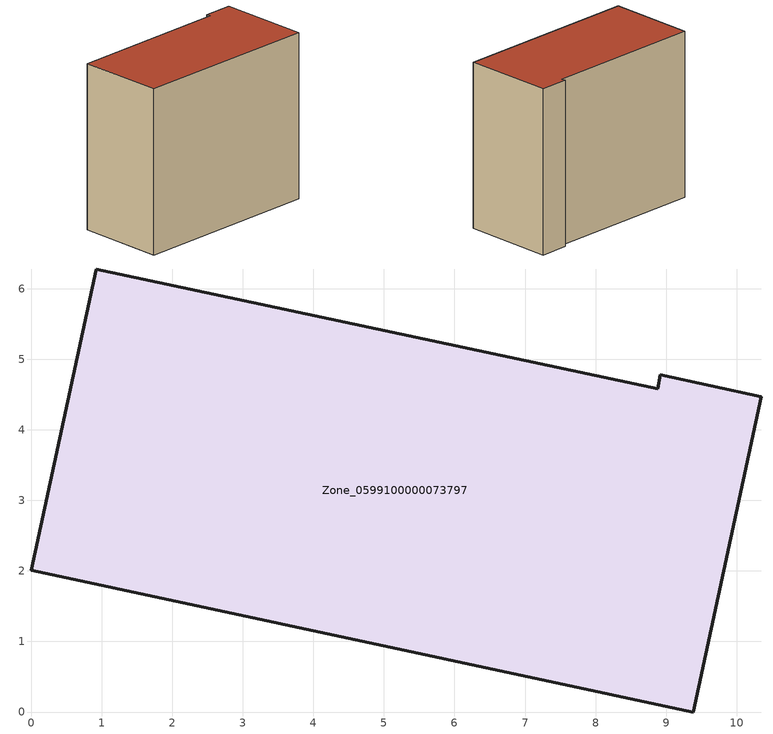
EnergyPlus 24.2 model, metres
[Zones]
Zone_0599100000073797
 floor ground (C_G): 9.39,0 0,2.01 0.92,6.28 8.88,4.58 8.92,4.78 10.35,4.47 z0
 wall outside (C_F): 8.92,4.78 8.88,4.58 0.92,6.28 0,2.01 9.39,0 10.35,4.47 8.92,4.78 z0:8.4
 roof outside (C_R): 9.39,0 10.35,4.47 8.92,4.78 8.88,4.58 0.92,6.28 0,2.01 z8.4
[BUILDING]
Pand.0599100000073797: North Axis=0; Terrain=City; Loads Convergence Tolerance Value=0.04; Temperature Convergence Tolerance Value=0.4; Solar Distribution=FullExterior; Maximum Number of Warmup Days=25; Minimum Number of Warmup Days=1
[Site:Location]
Rotterdam.The.Hague.AP_ZH_NLD Design_Conditions: Latitude=51.96; Longitude=4.45; Time Zone=1; Elevation=-4.5
[SITE:GROUNDTEMPERATURE:BUILDINGSURFACE]
18, 18, 18, 18, 18, 18, 18, 18, 18, 18, 18, 18
[MATERIAL] Thermal Absorptance=0.9; Solar Absorptance=0.7; Visible Absorptance=0.7
Name | Roughness | Thickness | Conductivity | Density | Specific Heat
G.TI.1975-1991 | MediumSmooth | 0.15 | 0.288461 | 540 | 1210
F.TI.1975-1991 | Rough | 0.3 | 0.230769 | 1920 | 840
R.TI.1975-1991 | MediumRough | 0.2 | 0.153846 | 1500 | 1000
[CONSTRUCTION]
C_G: G.TI.1975-1991
C_F: F.TI.1975-1991
C_R: R.TI.1975-1991
[ZONE]
Zone_0599100000073797: Type=1; Multiplier=1; Ceiling Height=Autocalculate; Volume=Autocalculate; Floor Area=autocalculate; Part of Total Floor Area=Yes
[ZONEINFILTRATION:DESIGNFLOWRATE]
Infil_Zone_0599100000073797: Zone or ZoneList or Space or SpaceList=Zone_0599100000073797; Schedule=AlwaysOn; Design Flow Rate Calculation Method=Flow/Area; Flow Rate per Floor Area=0.003; Constant Term Coefficient=1; Temperature Term Coefficient=0; Velocity Term Coefficient=0; Velocity Squared Term Coefficient=0
[HVACTEMPLATE:ZONE:IDEALLOADSAIRSYSTEM]
Zone_0599100000073797: Maximum Heating Supply Air Temperature=50; Minimum Cooling Supply Air Temperature=13; Maximum Heating Supply Air Humidity Ratio=0.0156; Minimum Cooling Supply Air Humidity Ratio=0.0077; Heating Limit=NoLimit; Cooling Limit=NoLimit; Dehumidification Control Type=ConstantSensibleHeatRatio; Cooling Sensible Heat Ratio=0.7; Dehumidification Setpoint=60; Humidification Control Type=None; Humidification Setpoint=30; Outdoor Air Method=None; Outdoor Air Flow Rate per Person=0.00944; Outdoor Air Flow Rate per Zone Floor Area=0; Outdoor Air Flow Rate per Zone=0; Demand Controlled Ventilation Type=None; Outdoor Air Economizer Type=NoEconomizer; Heat Recovery Type=None; Sensible Heat Recovery Effectiveness=0.7; Latent Heat Recovery Effectiveness=0.65
[ZONECONTROL:THERMOSTAT]
ThermostatControl_Zone_0599100000073797: Zone or ZoneList=Zone_0599100000073797; Control Type Schedule=DualSetpointControlType; Control 1=Thermostat_Zone_0599100000073797; Temperature Difference Between Cutout And Setpoint=0
[THERMOSTATSETPOINT:DUALSETPOINT]
Thermostat_Zone_0599100000073797: Heating Setpoint Temperature Schedule=HeatingSetpoint_Zone_0599100000073797; Cooling Setpoint Temperature Schedule=CoolingSetpoint_Zone_0599100000073797
[SCHEDULE:COMPACT]
HeatingSetpoint_Zone_0599100000073797: Through: 12/31, For: AllDays, Until: 24:00, 21
CoolingSetpoint_Zone_0599100000073797: Through: 12/31, For: AllDays, Until: 24:00, 24
DualSetpointControlType: Through: 12/31, For: AllDays, Until: 24:00, 4
AlwaysOn: Through: 12/31, For: AllDays, Until: 24:00, 1
